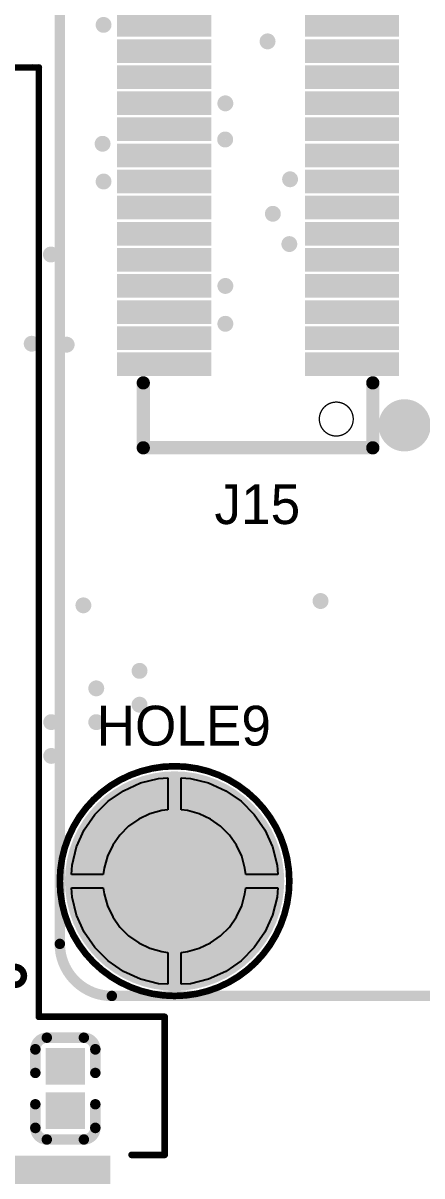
# Model space of a CAD drawing. Header units: millimetres. Extents: x 1205 to 1330, y 770 to 864.
# Drawn here: x 1222.4 to 1230.05, y 791.95 to 814.03 of the extents above; entities that cross this region are included whole.
import ezdxf

# ---------------------------------------------------------------- set-up
doc = ezdxf.new("R2010")
doc.units = ezdxf.units.MM
for name, color, linetype in [('Mechanical1', 6, 'Continuous'), ('PadHoleLayer', 156, 'Continuous'), ('TopOverlay', 2, 'Continuous'), ('TopPaste', 8, 'Continuous'), ('TopSolder', 216, 'Continuous'), ('ViaHoleLayer', 16, 'Continuous')]:
    doc.layers.add(name, color=color, linetype=linetype)

# ---------------------------------------------------------------- blocks, each defined once
blk = doc.blocks.new('0402_C_152')
at = {"layer": 'TopOverlay', "const_width": 0.2}
for points in [[(-0.975, 0.355, -0.414214), (-0.755, 0.575)], [(0.755, 0.575, -0.414214), (0.975, 0.355)], [(-0.755, -0.575, -0.414214), (-0.975, -0.355)], [(0.975, -0.355, -0.414214), (0.755, -0.575)]]:
    blk.add_lwpolyline(points, format="xyb", dxfattribs=at)
at = {"layer": 'TopOverlay', "const_width": 0.1}
for points in [[(-0.805, 0.575, 1), (-0.705, 0.575, 1)], [(-0.8, 0.575, 1), (-0.7, 0.575, 1)], [(-0.35, 0.575, 1), (-0.25, 0.575, 1)], [(0.25, 0.575, 1), (0.35, 0.575, 1)], [(0.7, 0.575, 1), (0.8, 0.575, 1)], [(0.705, 0.575, 1), (0.805, 0.575, 1)], [(-1.025, 0.355, 1), (-0.925, 0.355, 1)], [(-1.025, 0.355, 1), (-0.925, 0.355, 1)], [(0.925, 0.355, 1), (1.025, 0.355, 1)], [(0.925, 0.355, 1), (1.025, 0.355, 1)], [(-1.025, -0.355, 1), (-0.925, -0.355, 1)], [(-1.025, -0.355, 1), (-0.925, -0.355, 1)], [(0.925, -0.355, 1), (1.025, -0.355, 1)], [(0.925, -0.355, 1), (1.025, -0.355, 1)], [(-0.805, -0.575, 1), (-0.705, -0.575, 1)], [(-0.8, -0.575, 1), (-0.7, -0.575, 1)], [(-0.35, -0.575, 1), (-0.25, -0.575, 1)], [(0.25, -0.575, 1), (0.35, -0.575, 1)], [(0.7, -0.575, 1), (0.8, -0.575, 1)], [(0.705, -0.575, 1), (0.805, -0.575, 1)]]:
    blk.add_lwpolyline(points, format="xyb", close=True, dxfattribs=at)
at = {"layer": 'TopOverlay', "const_width": 0.2}
for points in [[(-0.3, 0.575), (-0.75, 0.575)], [(0.75, 0.575), (0.3, 0.575)], [(-0.975, -0.355), (-0.975, 0.355)], [(0.975, -0.355), (0.975, 0.355)], [(-0.75, -0.575), (-0.3, -0.575)], [(0.75, -0.575), (0.3, -0.575)]]:
    blk.add_lwpolyline(points, dxfattribs=at)
at = {"layer": 'TopPaste'}
for points in [[(-0.725, -0.325), (-0.125, -0.325), (-0.725, 0.325), (-0.125, 0.325)], [(0.125, -0.325), (0.725, -0.325), (0.125, 0.325), (0.725, 0.325)]]:
    blk.add_solid(points, dxfattribs=at)
at = {"layer": 'TopSolder'}
for points in [[(-0.776, -0.376), (-0.074, -0.376), (-0.776, 0.376), (-0.074, 0.376)], [(0.074, -0.376), (0.776, -0.376), (0.074, 0.376), (0.776, 0.376)]]:
    blk.add_solid(points, dxfattribs=at)
blk = doc.blocks.new('IND_SMD_L7_0_W6_6_342')
at = {"layer": 'TopOverlay', "const_width": 0.254}
for points in [[(-3.5, 2.081), (-3.5, 3.3)], [(3.48, 3.3), (-3.5, 3.3)], [(3.5, 3.28), (3.48, 3.3)], [(3.5, 2.081), (3.5, 3.3)], [(-3.5, -3.3), (-3.5, -2.081)], [(3.5, -3.3), (3.5, -2.081)], [(-3.49, -3.3), (-3.5, -3.3)], [(3.5, -3.3), (-3.49, -3.3)]]:
    blk.add_lwpolyline(points, dxfattribs=at)
at = {"layer": 'TopOverlay', "const_width": 0.127}
for points in [[(-3.563, 3.3, 1), (-3.436, 3.3, 1)], [(-3.563, 3.3, 1), (-3.436, 3.3, 1)], [(3.417, 3.3, 1), (3.544, 3.3, 1)], [(3.417, 3.3, 1), (3.544, 3.3, 1)], [(3.436, 3.3, 1), (3.563, 3.3, 1)], [(3.436, 3.28, 1), (3.563, 3.28, 1)], [(-3.563, 2.081, 1), (-3.436, 2.081, 1)], [(3.436, 2.081, 1), (3.563, 2.081, 1)], [(-3.563, -2.081, 1), (-3.436, -2.081, 1)], [(3.436, -2.081, 1), (3.563, -2.081, 1)], [(-3.563, -3.3, 1), (-3.436, -3.3, 1)], [(-3.563, -3.3, 1), (-3.436, -3.3, 1)], [(-3.553, -3.3, 1), (-3.426, -3.3, 1)], [(-3.553, -3.3, 1), (-3.426, -3.3, 1)], [(3.436, -3.3, 1), (3.563, -3.3, 1)], [(3.436, -3.3, 1), (3.563, -3.3, 1)]]:
    blk.add_lwpolyline(points, format="xyb", close=True, dxfattribs=at)
at = {"layer": 'TopPaste'}
for points in [[(-4.2, -1.6), (-1.8, -1.6), (-4.2, 1.6), (-1.8, 1.6)], [(1.8, -1.6), (4.2, -1.6), (1.8, 1.6), (4.2, 1.6)]]:
    blk.add_solid(points, dxfattribs=at)
at = {"layer": 'TopSolder'}
for points in [[(-4.301, -1.702), (-1.698, -1.702), (-4.301, 1.702), (-1.698, 1.702)], [(1.698, -1.702), (4.302, -1.702), (1.698, 1.702), (4.302, 1.702)]]:
    blk.add_solid(points, dxfattribs=at)
blk = doc.blocks.new('SOT23_6_610')
at = {"layer": 'TopOverlay', "const_width": 0.15}
for points in [[(-1.473, 0.711), (-1.473, -0.711)], [(1.473, 0.711), (-1.473, 0.711)], [(1.473, 0.711), (1.473, -0.711)], [(1.473, -0.711), (-1.473, -0.711)]]:
    blk.add_lwpolyline(points, dxfattribs=at)
at = {"layer": 'TopOverlay'}
for points, const_width in [([(-1.511, 0.711, 1), (-1.436, 0.711, 1)], 0.075), ([(-1.511, 0.711, 1), (-1.436, 0.711, 1)], 0.075), ([(1.436, 0.711, 1), (1.511, 0.711, 1)], 0.075), ([(1.436, 0.711, 1), (1.511, 0.711, 1)], 0.075), ([(-1.511, -0.711, 1), (-1.436, -0.711, 1)], 0.075), ([(-1.511, -0.711, 1), (-1.436, -0.711, 1)], 0.075), ([(1.436, -0.711, 1), (1.511, -0.711, 1)], 0.075), ([(1.436, -0.711, 1), (1.511, -0.711, 1)], 0.075), ([(-1.404, -1.27, 1), (-1.745, -1.27, 1)], 0.127), ([(-1.777, -1.27, 1), (-1.713, -1.27, 1)], 0.0635), ([(-1.436, -1.27, 1), (-1.373, -1.27, 1)], 0.0635)]:
    blk.add_lwpolyline(points, format="xyb", close=True, dxfattribs=dict(at, const_width=const_width))
at = {"layer": 'TopPaste'}
for points in [[(-1.2, 1.73), (-1.2, 0.73), (-0.7, 1.73), (-0.7, 0.73)], [(-0.25, 1.73), (-0.25, 0.73), (0.25, 1.73), (0.25, 0.73)], [(0.7, 1.73), (0.7, 0.73), (1.2, 1.73), (1.2, 0.73)], [(-1.2, -0.73), (-1.2, -1.73), (-0.7, -0.73), (-0.7, -1.73)], [(-0.25, -0.73), (-0.25, -1.73), (0.25, -0.73), (0.25, -1.73)], [(0.7, -0.73), (0.7, -1.73), (1.2, -0.73), (1.2, -1.73)]]:
    blk.add_solid(points, dxfattribs=at)
at = {"layer": 'TopSolder'}
for points in [[(-1.302, 1.832), (-1.302, 0.628), (-0.598, 1.832), (-0.598, 0.628)], [(-0.352, 1.832), (-0.352, 0.628), (0.352, 1.832), (0.352, 0.628)], [(0.598, 1.832), (0.598, 0.628), (1.302, 1.832), (1.302, 0.628)], [(-1.302, -0.628), (-1.302, -1.832), (-0.598, -0.628), (-0.598, -1.832)], [(-0.352, -0.628), (-0.352, -1.832), (0.352, -0.628), (0.352, -1.832)], [(0.598, -0.628), (0.598, -1.832), (1.302, -0.628), (1.302, -1.832)]]:
    blk.add_solid(points, dxfattribs=at)
blk = doc.blocks.new('TH_1_6_3_0_M2_660')
at = {"layer": 'PadHoleLayer', "const_width": 1.35}
blk.add_lwpolyline([(-0.675, 0, 1), (0.675, 0, 1)], format="xyb", close=True, dxfattribs=at)
at = {"layer": 'TopOverlay'}
for points, const_width in [([(2.2, 0, 1), (-2.2, 0, 1)], 0.127), ([(-2.232, 0, 1), (-2.168, 0, 1)], 0.0635), ([(2.168, 0, 1), (2.232, 0, 1)], 0.0635)]:
    blk.add_lwpolyline(points, format="xyb", close=True, dxfattribs=dict(at, const_width=const_width))
at = {"layer": 'TopPaste'}
for p, q in [((-0.98, 1.731), (-0.653, 1.879)), ((-0.653, 1.879), (-0.306, 1.966)), ((-0.306, 1.966), (-0.127, 1.977)), ((-0.127, 1.977), (-0.127, 1.977)), ((-0.127, 1.977), (-0.127, 1.366)), ((0.127, 1.366), (0.127, 1.977)), ((0.127, 1.977), (0.306, 1.966)), ((0.306, 1.966), (0.653, 1.879)), ((0.653, 1.879), (0.98, 1.731)), ((-1.274, 1.528), (-0.98, 1.731)), ((0.98, 1.731), (1.274, 1.528)), ((-1.528, 1.274), (-1.274, 1.528)), ((-0.245, 1.35), (-0.474, 1.287)), ((-0.127, 1.366), (-0.245, 1.35)), ((0.245, 1.35), (0.127, 1.366)), ((0.127, 1.366), (0.127, 1.366)), ((0.474, 1.287), (0.245, 1.35)), ((1.274, 1.528), (1.528, 1.274)), ((-1.731, 0.98), (-1.528, 1.274)), ((-0.688, 1.186), (-0.882, 1.05)), ((-0.474, 1.287), (-0.688, 1.186)), ((0.688, 1.186), (0.474, 1.287)), ((0.882, 1.05), (0.688, 1.186)), ((1.528, 1.274), (1.731, 0.98)), ((-1.879, 0.653), (-1.731, 0.98)), ((-0.882, 1.05), (-1.05, 0.882)), ((1.05, 0.882), (0.882, 1.05)), ((1.731, 0.98), (1.879, 0.653)), ((-1.186, 0.688), (-1.287, 0.474)), ((-1.05, 0.882), (-1.186, 0.688)), ((1.186, 0.688), (1.05, 0.882)), ((1.287, 0.474), (1.186, 0.688)), ((-1.966, 0.306), (-1.879, 0.653)), ((-1.287, 0.474), (-1.35, 0.245)), ((1.35, 0.245), (1.287, 0.474)), ((1.879, 0.653), (1.966, 0.306)), ((-1.977, 0.127), (-1.966, 0.306)), ((-1.35, 0.245), (-1.366, 0.127)), ((1.366, 0.127), (1.35, 0.245)), ((1.966, 0.306), (1.977, 0.127)), ((-1.366, 0.127), (-1.977, 0.127)), ((-1.366, 0.127), (-1.366, 0.127)), ((1.977, 0.127), (1.366, 0.127)), ((1.977, 0.127), (1.977, 0.127)), ((-1.966, -0.306), (-1.977, -0.127)), ((-1.977, -0.127), (-1.977, -0.127)), ((-1.977, -0.127), (-1.366, -0.127)), ((-1.366, -0.127), (-1.35, -0.245)), ((1.35, -0.245), (1.366, -0.127)), ((1.366, -0.127), (1.977, -0.127)), ((1.366, -0.127), (1.366, -0.127)), ((1.977, -0.127), (1.966, -0.306)), ((-1.879, -0.653), (-1.966, -0.306)), ((-1.35, -0.245), (-1.287, -0.474)), ((1.287, -0.474), (1.35, -0.245)), ((1.966, -0.306), (1.879, -0.653)), ((-1.731, -0.98), (-1.879, -0.653)), ((-1.287, -0.474), (-1.186, -0.688)), ((1.186, -0.688), (1.287, -0.474)), ((1.879, -0.653), (1.731, -0.98)), ((-1.186, -0.688), (-1.05, -0.882)), ((-1.05, -0.882), (-0.882, -1.05)), ((0.882, -1.05), (1.05, -0.882)), ((1.05, -0.882), (1.186, -0.688)), ((-1.528, -1.274), (-1.731, -0.98)), ((-0.882, -1.05), (-0.688, -1.186)), ((0.688, -1.186), (0.882, -1.05)), ((1.731, -0.98), (1.528, -1.274)), ((-1.274, -1.528), (-1.528, -1.274)), ((-0.688, -1.186), (-0.474, -1.287)), ((-0.474, -1.287), (-0.245, -1.35)), ((0.245, -1.35), (0.474, -1.287)), ((0.474, -1.287), (0.688, -1.186)), ((1.528, -1.274), (1.274, -1.528)), ((-0.98, -1.731), (-1.274, -1.528)), ((-0.245, -1.35), (-0.127, -1.366)), ((-0.127, -1.366), (-0.127, -1.977)), ((-0.127, -1.366), (-0.127, -1.366)), ((0.127, -1.366), (0.245, -1.35)), ((0.127, -1.977), (0.127, -1.366)), ((1.274, -1.528), (0.98, -1.731)), ((-0.653, -1.879), (-0.98, -1.731)), ((0.98, -1.731), (0.653, -1.879)), ((-0.306, -1.966), (-0.653, -1.879)), ((-0.127, -1.977), (-0.306, -1.966)), ((0.306, -1.966), (0.127, -1.977)), ((0.127, -1.977), (0.127, -1.977)), ((0.653, -1.879), (0.306, -1.966))]:
    blk.add_line(p, q, dxfattribs=at)
at = {"layer": 'TopSolder', "const_width": 2.102}
blk.add_lwpolyline([(-1.051, 0, 1), (1.051, 0, 1)], format="xyb", close=True, dxfattribs=at)
blk = doc.blocks.new('CONN_SMD_80P_P0_50_DF12NA_3_0_80DP_0_5V_663')
at = {"layer": 'Mechanical1'}
for points, const_width in [([(-10.475, -1.5, 1), (-11.125, -1.5, 1)], 0.0254), ([(-11.131, -1.5, 1), (-11.119, -1.5, 1)], 0.0127), ([(-10.481, -1.5, 1), (-10.469, -1.5, 1)], 0.0127)]:
    blk.add_lwpolyline(points, format="xyb", close=True, dxfattribs=dict(at, const_width=const_width))
at = {"layer": 'TopOverlay', "const_width": 0.254}
for points in [[(-11.35, 2.2), (-11.35, -2.2)], [(-11.35, 2.2), (-10.106, 2.2)], [(-11.35, -2.2), (-10.106, -2.2)]]:
    blk.add_lwpolyline(points, dxfattribs=at)
at = {"layer": 'TopOverlay'}
for points, const_width in [([(-11.414, 2.2, 1), (-11.287, 2.2, 1)], 0.127), ([(-11.414, 2.2, 1), (-11.287, 2.2, 1)], 0.127), ([(-10.17, 2.2, 1), (-10.043, 2.2, 1)], 0.127), ([(-11.414, -2.2, 1), (-11.287, -2.2, 1)], 0.127), ([(-11.414, -2.2, 1), (-11.287, -2.2, 1)], 0.127), ([(-10.17, -2.2, 1), (-10.043, -2.2, 1)], 0.127), ([(-10.67, -2.81, 1), (-11.17, -2.81, 1)], 0.5), ([(-11.295, -2.81, 1), (-11.045, -2.81, 1)], 0.25), ([(-10.795, -2.81, 1), (-10.545, -2.81, 1)], 0.25)]:
    blk.add_lwpolyline(points, format="xyb", close=True, dxfattribs=dict(at, const_width=const_width))
at = {"layer": 'TopPaste'}
for points in [[(-9.875, 1), (-9.625, 1), (-9.875, 2.6), (-9.625, 2.6)], [(-9.375, 1), (-9.125, 1), (-9.375, 2.6), (-9.125, 2.6)], [(-8.875, 1), (-8.625, 1), (-8.875, 2.6), (-8.625, 2.6)], [(-8.375, 1), (-8.125, 1), (-8.375, 2.6), (-8.125, 2.6)], [(-7.875, 1), (-7.625, 1), (-7.875, 2.6), (-7.625, 2.6)], [(-7.375, 1), (-7.125, 1), (-7.375, 2.6), (-7.125, 2.6)], [(-6.875, 1), (-6.625, 1), (-6.875, 2.6), (-6.625, 2.6)], [(-6.375, 1), (-6.125, 1), (-6.375, 2.6), (-6.125, 2.6)], [(-5.875, 1), (-5.625, 1), (-5.875, 2.6), (-5.625, 2.6)], [(-5.375, 1), (-5.125, 1), (-5.375, 2.6), (-5.125, 2.6)], [(-4.875, 1), (-4.625, 1), (-4.875, 2.6), (-4.625, 2.6)], [(-4.375, 1), (-4.125, 1), (-4.375, 2.6), (-4.125, 2.6)], [(-3.875, 1), (-3.625, 1), (-3.875, 2.6), (-3.625, 2.6)], [(-3.375, 1), (-3.125, 1), (-3.375, 2.6), (-3.125, 2.6)], [(-9.875, -2.6), (-9.625, -2.6), (-9.875, -1), (-9.625, -1)], [(-9.375, -2.6), (-9.125, -2.6), (-9.375, -1), (-9.125, -1)], [(-8.875, -2.6), (-8.625, -2.6), (-8.875, -1), (-8.625, -1)], [(-8.375, -2.6), (-8.125, -2.6), (-8.375, -1), (-8.125, -1)], [(-7.875, -2.6), (-7.625, -2.6), (-7.875, -1), (-7.625, -1)], [(-7.375, -2.6), (-7.125, -2.6), (-7.375, -1), (-7.125, -1)], [(-6.875, -2.6), (-6.625, -2.6), (-6.875, -1), (-6.625, -1)], [(-6.375, -2.6), (-6.125, -2.6), (-6.375, -1), (-6.125, -1)], [(-5.875, -2.6), (-5.625, -2.6), (-5.875, -1), (-5.625, -1)], [(-5.375, -2.6), (-5.125, -2.6), (-5.375, -1), (-5.125, -1)], [(-4.875, -2.6), (-4.625, -2.6), (-4.875, -1), (-4.625, -1)], [(-4.375, -2.6), (-4.125, -2.6), (-4.375, -1), (-4.125, -1)], [(-3.875, -2.6), (-3.625, -2.6), (-3.875, -1), (-3.625, -1)], [(-3.375, -2.6), (-3.125, -2.6), (-3.375, -1), (-3.125, -1)]]:
    blk.add_solid(points, dxfattribs=at)
at = {"layer": 'TopSolder'}
for points in [[(-9.977, 0.898), (-9.523, 0.898), (-9.977, 2.702), (-9.523, 2.702)], [(-9.477, 0.898), (-9.023, 0.898), (-9.477, 2.702), (-9.023, 2.702)], [(-8.977, 0.898), (-8.523, 0.898), (-8.977, 2.702), (-8.523, 2.702)], [(-8.477, 0.898), (-8.023, 0.898), (-8.477, 2.702), (-8.023, 2.702)], [(-7.977, 0.898), (-7.523, 0.898), (-7.977, 2.702), (-7.523, 2.702)], [(-7.477, 0.898), (-7.023, 0.898), (-7.477, 2.702), (-7.023, 2.702)], [(-6.977, 0.898), (-6.523, 0.898), (-6.977, 2.702), (-6.523, 2.702)], [(-6.477, 0.898), (-6.023, 0.898), (-6.477, 2.702), (-6.023, 2.702)], [(-5.977, 0.898), (-5.523, 0.898), (-5.977, 2.702), (-5.523, 2.702)], [(-5.477, 0.898), (-5.023, 0.898), (-5.477, 2.702), (-5.023, 2.702)], [(-4.977, 0.898), (-4.523, 0.898), (-4.977, 2.702), (-4.523, 2.702)], [(-4.477, 0.898), (-4.023, 0.898), (-4.477, 2.702), (-4.023, 2.702)], [(-3.977, 0.898), (-3.524, 0.898), (-3.977, 2.702), (-3.524, 2.702)], [(-3.477, 0.898), (-3.023, 0.898), (-3.477, 2.702), (-3.023, 2.702)], [(-9.977, -2.702), (-9.523, -2.702), (-9.977, -0.898), (-9.523, -0.898)], [(-9.477, -2.702), (-9.023, -2.702), (-9.477, -0.898), (-9.023, -0.898)], [(-8.977, -2.702), (-8.523, -2.702), (-8.977, -0.898), (-8.523, -0.898)], [(-8.477, -2.702), (-8.023, -2.702), (-8.477, -0.898), (-8.023, -0.898)], [(-7.977, -2.702), (-7.523, -2.702), (-7.977, -0.898), (-7.523, -0.898)], [(-7.477, -2.702), (-7.023, -2.702), (-7.477, -0.898), (-7.023, -0.898)], [(-6.977, -2.702), (-6.523, -2.702), (-6.977, -0.898), (-6.523, -0.898)], [(-6.477, -2.702), (-6.023, -2.702), (-6.477, -0.898), (-6.023, -0.898)], [(-5.977, -2.702), (-5.523, -2.702), (-5.977, -0.898), (-5.523, -0.898)], [(-5.477, -2.702), (-5.023, -2.702), (-5.477, -0.898), (-5.023, -0.898)], [(-4.977, -2.702), (-4.523, -2.702), (-4.977, -0.898), (-4.523, -0.898)], [(-4.477, -2.702), (-4.023, -2.702), (-4.477, -0.898), (-4.023, -0.898)], [(-3.977, -2.702), (-3.524, -2.702), (-3.977, -0.898), (-3.524, -0.898)], [(-3.477, -2.702), (-3.023, -2.702), (-3.477, -0.898), (-3.023, -0.898)]]:
    blk.add_solid(points, dxfattribs=at)

msp = doc.modelspace()

# ---------------------------------------------------------------- linework, layer by layer
at = {"layer": 'TopOverlay'}
for points, const_width in [([(1223.107, 796.394), (1223.107, 832.4)], 0.2), ([(1214.45, 813.18), (1222.578, 813.18)], 0.127), ([(1222.578, 813.18), (1222.705, 813.18)], 0.127), ([(1222.705, 794.997), (1222.705, 813.18)], 0.127), ([(1224.104, 795.397), (1264.553, 795.397)], 0.2), ([(1222.705, 794.997), (1225.118, 794.997)], 0.127), ([(1225.118, 792.352), (1225.118, 794.997)], 0.127), ([(1224.483, 792.352), (1225.118, 792.352)], 0.127)]:
    msp.add_lwpolyline(points, dxfattribs=dict(at, const_width=const_width))
for points, const_width in [([(1222.546, 813.18, 1), (1222.61, 813.18, 1)], 0.0635), ([(1222.546, 813.18, 1), (1222.61, 813.18, 1)], 0.0635), ([(1222.673, 813.18, 1), (1222.737, 813.18, 1)], 0.0635), ([(1222.673, 813.18, 1), (1222.737, 813.18, 1)], 0.0635), ([(1223.057, 796.394, 1), (1223.157, 796.394, 1)], 0.1), ([(1223.057, 796.394, 1), (1223.157, 796.394, 1)], 0.1), ([(1224.054, 795.397, 1), (1224.154, 795.397, 1)], 0.1), ([(1224.054, 795.397, 1), (1224.154, 795.397, 1)], 0.1), ([(1222.673, 794.997, 1), (1222.737, 794.997, 1)], 0.0635), ([(1222.673, 794.997, 1), (1222.737, 794.997, 1)], 0.0635), ([(1225.086, 794.997, 1), (1225.15, 794.997, 1)], 0.0635), ([(1225.086, 794.997, 1), (1225.15, 794.997, 1)], 0.0635), ([(1224.451, 792.352, 1), (1224.515, 792.352, 1)], 0.0635), ([(1225.086, 792.352, 1), (1225.15, 792.352, 1)], 0.0635), ([(1225.086, 792.352, 1), (1225.15, 792.352, 1)], 0.0635)]:
    msp.add_lwpolyline(points, format="xyb", close=True, dxfattribs=dict(at, const_width=const_width))
at = {"layer": 'TopOverlay', "const_width": 0.2}
msp.add_lwpolyline([(1224.104, 795.397, -0.414214), (1223.107, 796.394)], format="xyb", dxfattribs=at)
at = {"layer": 'ViaHoleLayer', "const_width": 0.152}
for points in [[(1223.87, 813.996, 1), (1224.022, 813.996, 1)], [(1227.013, 813.68, 1), (1227.166, 813.68, 1)], [(1226.204, 812.493, 1), (1226.357, 812.493, 1)], [(1223.851, 811.719, 1), (1224.003, 811.719, 1)], [(1226.2, 811.801, 1), (1226.353, 811.801, 1)], [(1223.87, 810.996, 1), (1224.022, 810.996, 1)], [(1227.445, 811.039, 1), (1227.597, 811.039, 1)], [(1227.115, 810.378, 1), (1227.267, 810.378, 1)], [(1222.859, 809.598, 1), (1223.011, 809.598, 1)], [(1227.431, 809.798, 1), (1227.583, 809.798, 1)], [(1226.204, 808.996, 1), (1226.357, 808.996, 1)], [(1226.204, 808.271, 1), (1226.357, 808.271, 1)], [(1222.492, 807.889, 1), (1222.644, 807.889, 1)], [(1223.162, 807.871, 1), (1223.315, 807.871, 1)], [(1223.483, 802.878, 1), (1223.635, 802.878, 1)], [(1228.029, 802.961, 1), (1228.182, 802.961, 1)], [(1224.559, 801.623, 1), (1224.712, 801.623, 1)], [(1223.729, 801.288, 1), (1223.882, 801.288, 1)], [(1224.559, 800.975, 1), (1224.712, 800.975, 1)], [(1222.866, 800.641, 1), (1223.018, 800.641, 1)], [(1223.729, 800.641, 1), (1223.882, 800.641, 1)], [(1222.866, 799.994, 1), (1223.018, 799.994, 1)]]:
    msp.add_lwpolyline(points, format="xyb", close=True, dxfattribs=at)

# ---------------------------------------------------------------- block references
for name, p, rotation in [('CONN_SMD_80P_P0_50_DF12NA_3_0_80DP_0_5V_663', (1226.907, 817.246), 90), ('TH_1_6_3_0_M2_660', (1225.307, 797.597), 90), ('SOT23_6_610', (1220.673, 794.511), 180), ('0402_C_152', (1223.213, 793.622), 270), ('IND_SMD_L7_0_W6_6_342', (1222.375, 788.034), 270)]:
    msp.add_blockref(name, p, dxfattribs=dict(rotation=rotation))

# ---------------------------------------------------------------- texts
at = {"layer": 'TopOverlay'}
for s, p in [('J15', (1226.073, 804.435)), ('HOLE9', (1223.813, 800.193))]:
    msp.add_text(s, height=0.762, dxfattribs=at).set_placement(p)

doc.saveas('drawing.dxf')
